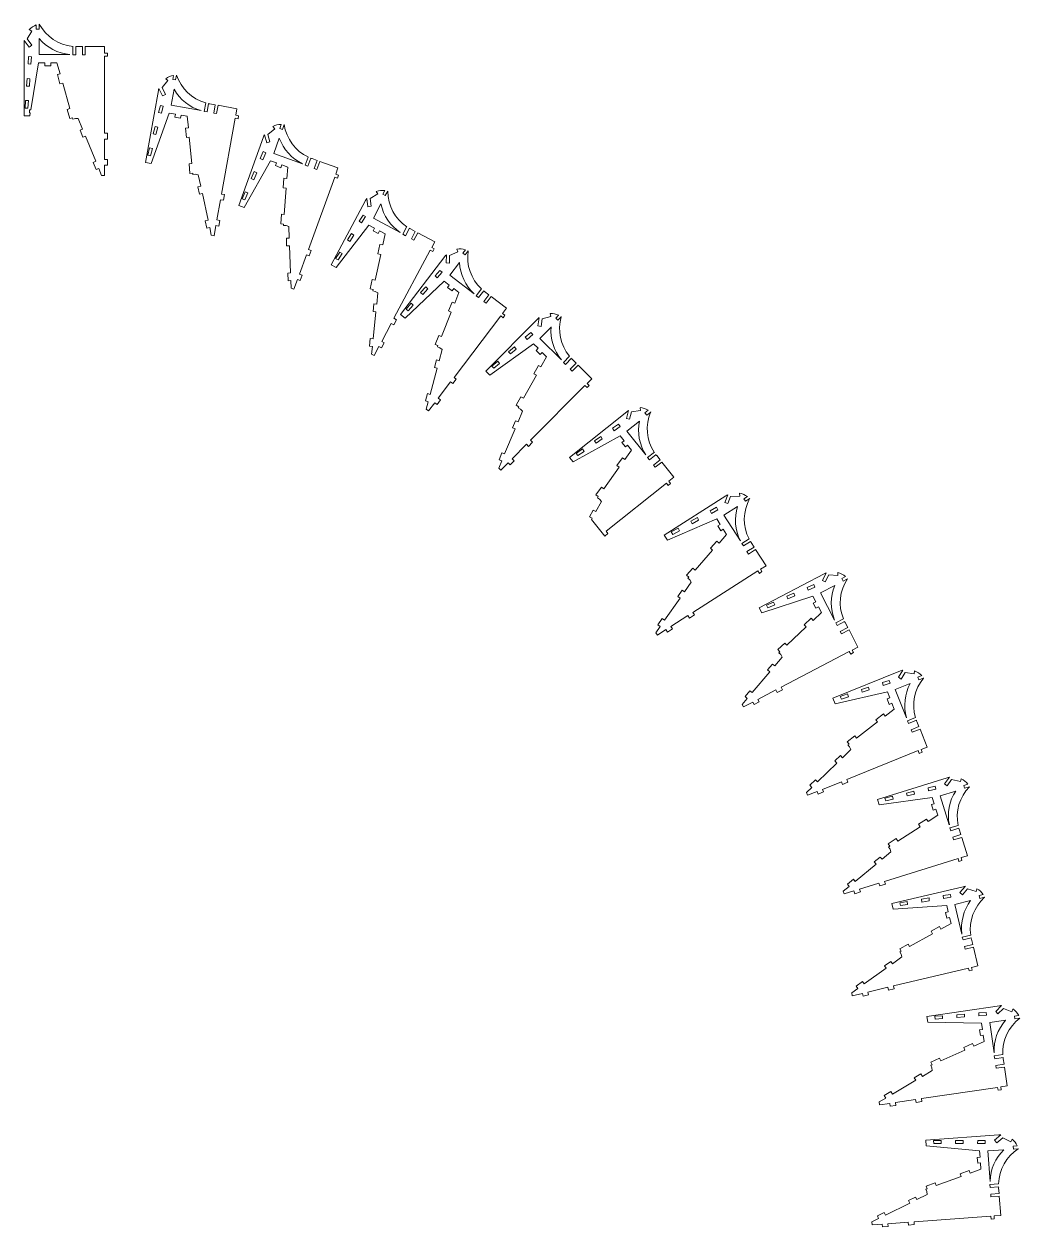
# Model space of a CAD drawing. Header units: millimetres. Extents: x -1109 to 903, y -367 to 2320.
# Drawn here: x -133 to 903, y 1067 to 2320 of the extents above; entities that cross this region are included whole.
import ezdxf

# ---------------------------------------------------------------- set-up
doc = ezdxf.new("R2010")
doc.units = ezdxf.units.MM

msp = doc.modelspace()

# ---------------------------------------------------------------- linework, layer by layer
at = {"color": 7, "linetype": 'Continuous', "lineweight": 15}
for p, q in [((-120.2, 2314.4), (-120.2, 2318.8)), ((-117.2, 2319.6), (-117.2, 2314.4)), ((-125, 2312.3), (-129.7, 2304.2)), ((-127.6, 2313.8), (-125, 2312.3)), ((-117.2, 2314.4), (-120.2, 2314.4)), ((-117.1, 2287.8), (-117.1, 2304.6)), ((-133, 2224.2), (-133, 2300.3)), ((-127.7, 2295.7), (-132.8, 2302.6)), ((-129.7, 2304.2), (-125, 2297.7)), ((-125, 2297.7), (-127.7, 2295.7)), ((-82.2, 2296.5), (-82.2, 2287.5)), ((-79.2, 2287.5), (-79.2, 2296.3)), ((-77.9, 2296.3), (-72.2, 2296.3)), ((-72.2, 2296.3), (-72.2, 2287.5)), ((-69.2, 2296.3), (-49.2, 2296.3)), ((-69.2, 2287.5), (-69.2, 2296.3)), ((-49.2, 2296.3), (-49.2, 2289.4)), ((-128.7, 2278.1), (-128.2, 2285.7)), ((-128.2, 2285.7), (-125.2, 2285.5)), ((-125.2, 2285.5), (-125.8, 2277.7)), ((-85.4, 2287.8), (-117.1, 2287.8)), ((-82.2, 2287.5), (-79.2, 2287.5)), ((-72.2, 2287.5), (-69.2, 2287.5)), ((-46.2, 2289.4), (-49.2, 2289.4)), ((-46.2, 2286.2), (-49.2, 2286.2)), ((-49.2, 2286.2), (-49.2, 2205.9)), ((-46.2, 2289.4), (-46.2, 2286.2)), ((-125.8, 2277.7), (-128.7, 2278.1)), ((-117.8, 2279.3), (-126, 2230.2)), ((-111.2, 2279.3), (-117.8, 2279.3)), ((-111.2, 2276.3), (-111.2, 2279.3)), ((-105.2, 2276.3), (-111.2, 2276.3)), ((-105.2, 2279.3), (-105.2, 2276.3)), ((-98.7, 2279.3), (-105.2, 2279.3)), ((-95.4, 2267.8), (-98.7, 2279.3)), ((-98.3, 2267), (-95.4, 2267.8)), ((-98.3, 2267), (-95.6, 2257.3)), ((-130.3, 2255.1), (-129.8, 2263.1)), ((-127.4, 2254.9), (-130.3, 2255.1)), ((-129.8, 2263.1), (-126.8, 2262.7)), ((-126.8, 2262.7), (-127.4, 2254.9)), ((-95.6, 2257.3), (-92.7, 2258.1)), ((-85.2, 2231.7), (-92.7, 2258.1)), ((16.7, 2260.7), (10.7, 2253.5)), ((14.5, 2262.6), (16.7, 2260.7)), ((21.9, 2261.9), (22.6, 2266.2)), ((24.8, 2261.4), (21.9, 2261.9)), ((25.7, 2266.5), (24.8, 2261.4)), ((-6.6, 2175.4), (6.8, 2250.3)), ((11.1, 2244.8), (7.3, 2252.5)), ((10.7, 2253.5), (14.2, 2246.3)), ((14.2, 2246.3), (11.1, 2244.8)), ((20.2, 2235.2), (23.2, 2251.7)), ((-131.9, 2232.2), (-131.4, 2240.2)), ((-128.9, 2232.2), (-131.9, 2232.2)), ((-131.4, 2240.2), (-128.4, 2240)), ((-128.4, 2240), (-128.9, 2232.2)), ((-126, 2230.2), (-127.3, 2230.2)), ((-127.3, 2230.2), (-127.3, 2227.2)), ((-88.1, 2230.8), (-85.2, 2231.7)), ((-88.1, 2230.8), (-85.4, 2221.2)), ((7, 2227.7), (8.9, 2235)), ((8.9, 2235), (11.8, 2234.3)), ((11.8, 2234.3), (9.9, 2226.8)), ((51.4, 2229.6), (20.2, 2235.2)), ((56.1, 2237.6), (54.5, 2228.7)), ((57.5, 2228.1), (59, 2236.8)), ((60.2, 2236.6), (65.9, 2235.6)), ((65.9, 2235.6), (64.4, 2226.9)), ((67.3, 2226.4), (68.9, 2235.1)), ((68.9, 2235.1), (88.5, 2231.5)), ((88.5, 2231.5), (87.3, 2224.7)), ((-127, 2224.2), (-133, 2224.2)), ((-127.3, 2227.2), (-126.5, 2227.2)), ((-126.5, 2227.2), (-127, 2224.2)), ((-85.4, 2221.2), (-82.5, 2222)), ((-82.1, 2220.6), (-82.5, 2222)), ((-79.5, 2221.4), (-82.1, 2220.6)), ((-76.5, 2221.4), (-79.5, 2221.4)), ((-72, 2210.3), (-76.5, 2221.4)), ((18, 2226.9), (-0.7, 2174.3)), ((9.9, 2226.8), (7, 2227.7)), ((24.6, 2225.8), (18, 2226.9)), ((24, 2222.8), (24.6, 2225.8)), ((29.9, 2221.8), (24, 2222.8)), ((30.5, 2224.7), (29.9, 2221.8)), ((36.9, 2223.6), (30.5, 2224.7)), ((38, 2211.6), (36.9, 2223.6)), ((54.5, 2228.7), (57.5, 2228.1)), ((64.4, 2226.9), (67.3, 2226.4)), ((86.8, 2221.6), (72.6, 2142.6)), ((89.7, 2221), (86.8, 2221.6)), ((90.3, 2224.2), (87.3, 2224.7)), ((90.3, 2224.2), (89.7, 2221)), ((-74.7, 2209.2), (-72, 2210.3)), ((-74.7, 2209.2), (-71.7, 2201.8)), ((-46.2, 2205.9), (-49.2, 2205.9)), ((-46.2, 2205.9), (-46.2, 2199.9)), ((1.4, 2205.4), (3.4, 2213.1)), ((4.3, 2204.6), (1.4, 2205.4)), ((3.4, 2213.1), (6.2, 2212.2)), ((6.2, 2212.2), (4.3, 2204.6)), ((35, 2211.3), (38, 2211.6)), ((35, 2211.3), (36, 2201.4)), ((119.7, 2196), (117.3, 2204.3)), ((127.9, 2210.7), (120.7, 2204.7)), ((120.7, 2204.7), (122.9, 2197)), ((126, 2213), (127.9, 2210.7)), ((133.1, 2211), (134.6, 2215.1)), ((136, 2210), (133.1, 2211)), ((137.7, 2214.9), (136, 2210)), ((-71.7, 2201.8), (-68.9, 2202.9)), ((-58.2, 2176.8), (-68.9, 2202.9)), ((-49.2, 2199.9), (-49.2, 2178.7)), ((-46.2, 2199.9), (-49.2, 2199.9)), ((36, 2201.4), (39, 2201.7)), ((41.7, 2174.3), (39, 2201.7)), ((90.4, 2130.6), (116.3, 2202.2)), ((122.9, 2197), (119.7, 2196)), ((127, 2185), (132.7, 2200.8)), ((-4.2, 2183.1), (-2.3, 2190.8)), ((-1.3, 2182.5), (-4.2, 2183.1)), ((-2.3, 2190.8), (0.6, 2190.1)), ((0.6, 2190.1), (-1.3, 2182.5)), ((112.7, 2179.8), (115.8, 2186.8)), ((115.4, 2178.4), (112.7, 2179.8)), ((118.5, 2185.6), (115.4, 2178.4)), ((115.8, 2186.8), (118.5, 2185.6)), ((156.8, 2174.2), (127, 2185)), ((162.8, 2181.2), (159.7, 2172.8)), ((162.5, 2171.7), (165.5, 2180)), ((166.7, 2179.6), (172.1, 2177.6)), ((-61, 2175.6), (-58.2, 2176.8)), ((-61, 2175.6), (-58, 2168.2)), ((-58, 2168.2), (-55.2, 2169.4)), ((-52.2, 2162), (-55.2, 2169.4)), ((-46.2, 2178.7), (-49.2, 2178.7)), ((-49.2, 2172.7), (-49.2, 2162)), ((-46.2, 2172.7), (-49.2, 2172.7)), ((-46.2, 2178.7), (-46.2, 2172.7)), ((-0.7, 2174.3), (-6.6, 2175.4)), ((38.7, 2174), (41.7, 2174.3)), ((38.7, 2174), (39.7, 2164)), ((123.4, 2177.3), (96, 2128.5)), ((129.7, 2175), (123.4, 2177.3)), ((128.6, 2172.2), (129.7, 2175)), ((134.3, 2170.1), (128.6, 2172.2)), ((135.3, 2172.9), (134.3, 2170.1)), ((141.4, 2170.7), (135.3, 2172.9)), ((140.5, 2158.7), (141.4, 2170.7)), ((159.7, 2172.8), (162.5, 2171.7)), ((172.1, 2177.6), (169.1, 2169.3)), ((169.1, 2169.3), (171.9, 2168.3)), ((171.9, 2168.3), (174.9, 2176.6)), ((174.9, 2176.6), (193.7, 2169.8)), ((193.7, 2169.8), (191.4, 2163.3)), ((-49.2, 2162), (-52.2, 2162)), ((39.7, 2164), (42.7, 2164.3)), ((42.8, 2162.9), (42.7, 2164.3)), ((45.5, 2163.2), (42.8, 2162.9)), ((48.4, 2162.7), (45.5, 2163.2)), ((51, 2150.9), (48.4, 2162.7)), ((103.4, 2158.8), (106.6, 2166.1)), ((106.1, 2157.6), (103.4, 2158.8)), ((109.3, 2164.7), (106.1, 2157.6)), ((106.6, 2166.1), (109.3, 2164.7)), ((137.5, 2159), (136.8, 2149)), ((137.5, 2159), (140.5, 2158.7)), ((190.3, 2160.3), (162.9, 2084.8)), ((193.1, 2159.3), (190.3, 2160.3)), ((194.2, 2162.3), (191.4, 2163.3)), ((194.2, 2162.3), (193.1, 2159.3)), ((48, 2150.3), (51, 2150.9)), ((48, 2150.3), (49.7, 2142.5)), ((49.7, 2142.5), (52.6, 2143.1)), ((58.5, 2115.5), (52.6, 2143.1)), ((75.6, 2142), (72.6, 2142.6)), ((75.6, 2142), (74.5, 2136.1)), ((94.1, 2137.8), (97.3, 2145.1)), ((100, 2143.9), (96.9, 2136.7)), ((97.3, 2145.1), (100, 2143.9)), ((136.8, 2149), (139.8, 2148.8)), ((137.8, 2121.3), (139.8, 2148.8)), ((235.2, 2142.8), (227.2, 2137.9)), ((233.6, 2145.4), (235.2, 2142.8)), ((240.4, 2142.4), (242.4, 2146.2)), ((243, 2141), (240.4, 2142.4)), ((245.5, 2145.6), (243, 2141)), ((71.5, 2136.7), (67.8, 2115.8)), ((74.5, 2136.1), (71.5, 2136.7)), ((96, 2128.5), (90.4, 2130.6)), ((96.9, 2136.7), (94.1, 2137.8)), ((186.7, 2068.8), (222.5, 2136)), ((224.9, 2129.4), (223.7, 2138)), ((228.3, 2129.9), (224.9, 2129.4)), ((227.2, 2137.9), (228.3, 2129.9)), ((230.6, 2117.5), (238.5, 2132.3)), ((134.8, 2121.6), (134.1, 2111.6)), ((134.8, 2121.6), (137.8, 2121.3)), ((215.8, 2114.4), (219.8, 2120.8)), ((222.3, 2119.2), (218.2, 2112.6)), ((219.8, 2120.8), (222.3, 2119.2)), ((258.6, 2102.5), (230.6, 2117.5)), ((55.6, 2114.9), (58.5, 2115.5)), ((55.6, 2114.9), (57.3, 2107)), ((57.3, 2107), (60.2, 2107.7)), ((61.9, 2099.9), (60.2, 2107.7)), ((66.7, 2109.9), (64.8, 2099.3)), ((69.7, 2109.3), (66.7, 2109.9)), ((70.7, 2115.2), (67.8, 2115.8)), ((70.7, 2115.2), (69.7, 2109.3)), ((134.1, 2111.6), (137.1, 2111.4)), ((137, 2109.9), (137.1, 2111.4)), ((139.7, 2109.8), (137, 2109.9)), ((142.5, 2108.7), (139.7, 2109.8)), ((143, 2096.7), (142.5, 2108.7)), ((226, 2110.3), (192, 2066)), ((218.2, 2112.6), (215.8, 2114.4)), ((231.9, 2107.2), (226, 2110.3)), ((230.4, 2104.5), (231.9, 2107.2)), ((235.7, 2101.7), (230.4, 2104.5)), ((237.1, 2104.4), (235.7, 2101.7)), ((242.9, 2101.3), (237.1, 2104.4)), ((265.5, 2108.7), (261.3, 2100.7)), ((263.9, 2099.3), (268.1, 2107.1)), ((269.1, 2106.5), (274.2, 2103.8)), ((64.8, 2099.3), (61.9, 2099.9)), ((140, 2096.6), (143, 2096.7)), ((140, 2096.6), (140.3, 2088.6)), ((203.5, 2094.9), (207.8, 2101.7)), ((206.1, 2093.3), (203.5, 2094.9)), ((210.2, 2099.9), (206.1, 2093.3)), ((207.8, 2101.7), (210.2, 2099.9)), ((240.3, 2089.6), (242.9, 2101.3)), ((261.3, 2100.7), (263.9, 2099.3)), ((274.2, 2103.8), (270.1, 2096)), ((270.1, 2096), (272.7, 2094.6)), ((272.7, 2094.6), (276.9, 2102.4)), ((276.9, 2102.4), (294.5, 2093)), ((294.5, 2093), (291.3, 2086.9)), ((140.3, 2088.6), (143.3, 2088.8)), ((144.4, 2060.5), (143.3, 2088.8)), ((160.9, 2079.2), (153.6, 2059.2)), ((163.7, 2078.2), (160.9, 2079.2)), ((165.7, 2083.8), (162.9, 2084.8)), ((165.7, 2083.8), (163.7, 2078.2)), ((191.3, 2075.4), (195.6, 2082.2)), ((198.1, 2080.6), (194, 2074)), ((195.6, 2082.2), (198.1, 2080.6)), ((232.3, 2052.9), (238.2, 2079.8)), ((237.4, 2090.2), (235.3, 2080.5)), ((235.3, 2080.5), (238.2, 2079.8)), ((237.4, 2090.2), (240.3, 2089.6)), ((289.8, 2084.1), (252, 2013.3)), ((292.4, 2082.7), (289.8, 2084.1)), ((293.9, 2085.5), (291.3, 2086.9)), ((293.9, 2085.5), (292.4, 2082.7)), ((306.3, 2070.9), (306.5, 2079.5)), ((318.6, 2082.4), (309.9, 2078.8)), ((317.4, 2085.2), (318.6, 2082.4)), ((323.7, 2081.2), (326.3, 2084.6)), ((326.1, 2079.4), (323.7, 2081.2)), ((329.2, 2083.5), (326.1, 2079.4)), ((192, 2066), (186.7, 2068.8)), ((194, 2074), (191.3, 2075.4)), ((258.9, 2017.1), (305, 2077.7)), ((309.7, 2070.8), (306.3, 2070.9)), ((309.9, 2078.8), (309.7, 2070.8)), ((310, 2058.2), (320.2, 2071.5)), ((141.4, 2060.4), (144.4, 2060.5)), ((141.4, 2060.4), (141.8, 2052.4)), ((156.4, 2058.2), (153.6, 2059.2)), ((156.4, 2058.2), (154.4, 2052.6)), ((294.9, 2057.5), (299.9, 2063.2)), ((297, 2055.3), (294.9, 2057.5)), ((302.2, 2061.2), (297, 2055.3)), ((299.9, 2063.2), (302.2, 2061.2)), ((335.3, 2038.9), (310, 2058.2)), ((141.8, 2052.4), (144.8, 2052.5)), ((145.1, 2044.6), (144.8, 2052.5)), ((147.9, 2043.5), (145.1, 2044.6)), ((151.6, 2053.6), (147.9, 2043.5)), ((154.4, 2052.6), (151.6, 2053.6)), ((229.4, 2053.6), (227.3, 2043.8)), ((227.3, 2043.8), (230.2, 2043.2)), ((229.4, 2053.6), (232.3, 2052.9)), ((229.9, 2041.7), (230.2, 2043.2)), ((232.5, 2041.2), (229.9, 2041.7)), ((304.3, 2051.8), (263.7, 2013.5)), ((279.7, 2040.2), (285, 2046.2)), ((287.1, 2044), (282, 2038.2)), ((285, 2046.2), (287.1, 2044)), ((309.6, 2047.8), (304.3, 2051.8)), ((307.8, 2045.4), (309.6, 2047.8)), ((312.6, 2041.8), (307.8, 2045.4)), ((314.4, 2044.2), (312.6, 2041.8)), ((319.6, 2040.2), (314.4, 2044.2)), ((343.1, 2043.9), (337.6, 2036.7)), ((340, 2034.9), (345.4, 2042)), ((235.2, 2039.8), (232.5, 2041.2)), ((234, 2027.9), (235.2, 2039.8)), ((282, 2038.2), (279.7, 2040.2)), ((312.4, 2030.2), (308.7, 2020.9)), ((312.4, 2030.2), (315.2, 2029.1)), ((315.2, 2029.1), (319.6, 2040.2)), ((337.6, 2036.7), (340, 2034.9)), ((350.9, 2037.7), (345.6, 2030.7)), ((345.6, 2030.7), (348, 2028.9)), ((346.3, 2041.2), (350.9, 2037.7)), ((348, 2028.9), (353.3, 2035.9)), ((353.3, 2035.9), (369.2, 2023.8)), ((231, 2028.2), (230.2, 2020.2)), ((230.2, 2020.2), (233.2, 2019.9)), ((230.3, 1991.8), (233.2, 2019.9)), ((231, 2028.2), (234, 2027.9)), ((263.7, 2013.5), (258.9, 2017.1)), ((264.6, 2022.9), (269.8, 2028.9)), ((266.9, 2021), (264.6, 2022.9)), ((272.1, 2026.9), (266.9, 2021)), ((269.8, 2028.9), (272.1, 2026.9)), ((301.4, 1994.2), (311.5, 2019.8)), ((308.7, 2020.9), (311.5, 2019.8)), ((369.2, 2023.8), (365.1, 2018.3)), ((367.4, 2016.5), (365.1, 2018.3)), ((367.4, 2016.5), (365.5, 2013.9)), ((414.7, 2018.1), (415.4, 2015.2)), ((420.3, 2013.3), (423.4, 2016.4)), ((249.2, 2008), (239.2, 1989.2)), ((251.8, 2006.6), (249.2, 2008)), ((254.6, 2011.8), (251.8, 2006.6)), ((254.6, 2011.8), (252, 2013.3)), ((363.1, 2015.7), (314.5, 1951.8)), ((347.7, 1958.3), (401.3, 2012.3)), ((365.5, 2013.9), (363.1, 2015.7)), ((401.8, 2005.4), (403.1, 2013.9)), ((405.1, 2004.8), (401.8, 2005.4)), ((403.7, 1992.3), (415.6, 2004.2)), ((406.3, 2012.8), (405.1, 2004.8)), ((415.4, 2015.2), (406.3, 2012.8)), ((422.4, 2011.2), (420.3, 2013.3)), ((426.1, 2014.9), (422.4, 2011.2)), ((227.3, 1992.1), (226.5, 1984.2)), ((227.3, 1992.1), (230.3, 1991.8)), ((298.6, 1995.2), (295, 1985.9)), ((298.6, 1995.2), (301.4, 1994.2)), ((388.7, 1993.6), (394.4, 1998.6)), ((390.5, 1991.2), (388.7, 1993.6)), ((396.4, 1996.3), (390.5, 1991.2)), ((394.4, 1998.6), (396.4, 1996.3)), ((426.3, 1969.9), (403.7, 1992.3)), ((226.5, 1984.2), (229.5, 1983.9)), ((228.7, 1975.9), (229.5, 1983.9)), ((236.4, 1983.9), (231.3, 1974.5)), ((239, 1982.5), (236.4, 1983.9)), ((241.8, 1987.8), (239, 1982.5)), ((241.8, 1987.8), (239.2, 1989.2)), ((295, 1985.9), (297.8, 1984.8)), ((297.2, 1983.5), (297.8, 1984.8)), ((299.8, 1982.5), (297.2, 1983.5)), ((299.1, 1969.1), (302.2, 1980.7)), ((302.2, 1980.7), (299.8, 1982.5)), ((397.3, 1986.8), (351.9, 1954.1)), ((371.3, 1978.4), (377.4, 1983.7)), ((379.2, 1981.3), (373.3, 1976.2)), ((377.4, 1983.7), (379.2, 1981.3)), ((402, 1982.1), (397.3, 1986.8)), ((399.9, 1979.9), (402, 1982.1)), ((404.1, 1975.7), (399.9, 1979.9)), ((231.3, 1974.5), (228.7, 1975.9)), ((296.2, 1969.9), (294.1, 1962.2)), ((296.2, 1969.9), (299.1, 1969.1)), ((354, 1963.3), (360, 1968.6)), ((362, 1966.3), (356.1, 1961.2)), ((360, 1968.6), (362, 1966.3)), ((373.3, 1976.2), (371.3, 1978.4)), ((406.2, 1977.8), (404.1, 1975.7)), ((405, 1962.8), (410.8, 1973.3)), ((410.8, 1973.3), (406.2, 1977.8)), ((434.6, 1973.8), (428.3, 1967.4)), ((428.3, 1967.4), (430.4, 1965.3)), ((430.4, 1965.3), (436.6, 1971.6)), ((441.6, 1966.6), (435.4, 1960.4)), ((437.5, 1970.7), (441.6, 1966.6)), ((289.7, 1934.1), (297, 1961.4)), ((294.1, 1962.2), (297, 1961.4)), ((351.9, 1954.1), (347.7, 1958.3)), ((356.1, 1961.2), (354, 1963.3)), ((386.8, 1930), (400.2, 1954)), ((402.4, 1964.2), (397.5, 1955.5)), ((397.5, 1955.5), (400.2, 1954)), ((402.4, 1964.2), (405, 1962.8)), ((435.4, 1960.4), (437.5, 1958.2)), ((437.5, 1958.2), (443.7, 1964.5)), ((443.7, 1964.5), (457.9, 1950.4)), ((310.9, 1947.1), (298, 1930.2)), ((313.3, 1945.3), (310.9, 1947.1)), ((316.9, 1950), (313.3, 1945.3)), ((316.9, 1950), (314.5, 1951.8)), ((450.8, 1943.2), (394.2, 1886.3)), ((452.9, 1941.1), (450.8, 1943.2)), ((455.2, 1943.4), (452.9, 1941.1)), ((457.9, 1950.4), (453, 1945.5)), ((455.2, 1943.4), (453, 1945.5)), ((286.8, 1934.9), (284.7, 1927.2)), ((286.8, 1934.9), (289.7, 1934.1)), ((300.4, 1928.3), (298, 1930.2)), ((384.2, 1931.4), (379.3, 1922.7)), ((384.2, 1931.4), (386.8, 1930)), ((284.7, 1927.2), (287.6, 1926.4)), ((285.5, 1918.7), (287.6, 1926.4)), ((287.9, 1916.9), (285.5, 1918.7)), ((294.4, 1925.4), (287.9, 1916.9)), ((296.8, 1923.6), (294.4, 1925.4)), ((300.4, 1928.3), (296.8, 1923.6)), ((379.3, 1922.7), (381.9, 1921.2)), ((381.1, 1905.5), (385.7, 1916.6)), ((381.2, 1920), (381.9, 1921.2)), ((383.6, 1918.7), (381.2, 1920)), ((385.7, 1916.6), (383.6, 1918.7)), ((493.9, 1909), (496.1, 1917.3)), ((508.6, 1917.2), (499.3, 1915.8)), ((508.1, 1920.2), (508.6, 1917.2)), ((513.2, 1914.8), (516.6, 1917.5)), ((378.4, 1906.6), (375.3, 1899.3)), ((378.4, 1906.6), (381.1, 1905.5)), ((434.8, 1868.4), (494.3, 1916)), ((497.2, 1908.1), (493.9, 1909)), ((494.4, 1895.8), (507.5, 1906.3)), ((499.3, 1915.8), (497.2, 1908.1)), ((515.1, 1912.4), (513.2, 1914.8)), ((519.2, 1915.7), (515.1, 1912.4)), ((367.2, 1872), (378.1, 1898.1)), ((375.3, 1899.3), (378.1, 1898.1)), ((479.5, 1898.8), (485.8, 1903.1)), ((481.1, 1896.2), (479.5, 1898.8)), ((487.5, 1900.6), (481.1, 1896.2)), ((485.8, 1903.1), (487.5, 1900.6)), ((514.2, 1871), (494.4, 1895.8)), ((390, 1882.1), (375, 1867)), ((392.1, 1879.9), (390, 1882.1)), ((396.3, 1884.2), (392.1, 1879.9)), ((396.3, 1884.2), (394.2, 1886.3)), ((487.3, 1891), (438.5, 1863.7)), ((460.6, 1885.7), (467.2, 1890.2)), ((462.3, 1883.2), (460.6, 1885.7)), ((468.7, 1887.7), (462.3, 1883.2)), ((467.2, 1890.2), (468.7, 1887.7)), ((491.5, 1885.8), (487.3, 1891)), ((489.1, 1883.9), (491.5, 1885.8)), ((492.9, 1879.3), (489.1, 1883.9)), ((495.2, 1881.1), (492.9, 1879.3)), ((499.3, 1876), (495.2, 1881.1)), ((364.4, 1873.2), (361.4, 1865.8)), ((364.4, 1873.2), (367.2, 1872)), ((377.1, 1864.9), (375, 1867)), ((438.5, 1863.7), (434.8, 1868.4)), ((441.7, 1872.6), (448.3, 1877.2)), ((443.5, 1870.3), (441.7, 1872.6)), ((450, 1874.7), (443.5, 1870.3)), ((448.3, 1877.2), (450, 1874.7)), ((489.8, 1868), (484, 1859.9)), ((489.8, 1868), (492.3, 1866.3)), ((492.3, 1866.3), (499.3, 1876)), ((523, 1873.9), (515.9, 1868.3)), ((515.9, 1868.3), (517.8, 1865.9)), ((517.8, 1865.9), (524.7, 1871.5)), ((525.5, 1870.5), (529.1, 1866)), ((361.1, 1857.3), (364.1, 1864.7)), ((363.2, 1855.1), (361.1, 1857.3)), ((361.4, 1865.8), (364.1, 1864.7)), ((370.8, 1862.7), (363.2, 1855.1)), ((372.9, 1860.6), (370.8, 1862.7)), ((377.1, 1864.9), (372.9, 1860.6)), ((470.4, 1835.8), (486.5, 1858.2)), ((484, 1859.9), (486.5, 1858.2)), ((529.1, 1866), (522.2, 1860.5)), ((522.2, 1860.5), (524, 1858.1)), ((524, 1858.1), (530.9, 1863.6)), ((530.9, 1863.6), (543.4, 1848)), ((535.5, 1841.7), (472.8, 1791.6)), ((537.4, 1839.3), (535.5, 1841.7)), ((539.9, 1841.4), (537.4, 1839.3)), ((543.4, 1848), (538, 1843.7)), ((539.9, 1841.4), (538, 1843.7)), ((468, 1837.5), (462.2, 1829.4)), ((462.2, 1829.4), (464.6, 1827.6)), ((468, 1837.5), (470.4, 1835.8)), ((596.3, 1821.5), (599.5, 1829.6)), ((611.7, 1831.2), (611.8, 1828.2)), ((462.1, 1812.1), (467.9, 1822.6)), ((463.8, 1826.5), (464.6, 1827.6)), ((466, 1824.9), (463.8, 1826.5)), ((467.9, 1822.6), (466, 1824.9)), ((533.3, 1787.4), (597.4, 1828.4)), ((581, 1812.9), (587.7, 1816.5)), ((587.7, 1816.5), (589.1, 1813.9)), ((595.4, 1808.3), (609.6, 1817.4)), ((599.5, 1820.3), (596.3, 1821.5)), ((602.4, 1827.8), (599.5, 1820.3)), ((611.8, 1828.2), (602.4, 1827.8)), ((616.2, 1825.3), (619.8, 1827.6)), ((617.8, 1822.7), (616.2, 1825.3)), ((622.2, 1825.5), (617.8, 1822.7)), ((459.4, 1813.6), (455.5, 1806.6)), ((455.5, 1806.6), (458.2, 1805.1)), ((457.5, 1803.9), (458.2, 1805.1)), ((471.4, 1786.5), (457.5, 1803.9)), ((459.4, 1813.6), (462.1, 1812.1)), ((587.9, 1804.4), (536.5, 1782.3)), ((560.8, 1801.9), (567.8, 1805.7)), ((567.8, 1805.7), (569.1, 1803)), ((582.3, 1810.2), (581, 1812.9)), ((589.1, 1813.9), (582.3, 1810.2)), ((591.5, 1798.7), (587.9, 1804.4)), ((612.5, 1781.6), (595.4, 1808.3)), ((474.7, 1789.2), (472.8, 1791.6)), ((540.6, 1790.9), (547.6, 1794.7)), ((549, 1792.1), (542.2, 1788.3)), ((547.6, 1794.7), (549, 1792.1)), ((562.2, 1799.2), (560.8, 1801.9)), ((569.1, 1803), (562.2, 1799.2)), ((589, 1797.1), (591.5, 1798.7)), ((592.2, 1792.1), (589, 1797.1)), ((594.7, 1793.7), (592.2, 1792.1)), ((598.2, 1788.2), (594.7, 1793.7)), ((474.7, 1789.2), (471.4, 1786.5)), ((536.5, 1782.3), (533.3, 1787.4)), ((542.2, 1788.3), (540.6, 1790.9)), ((588, 1781.2), (581.4, 1773.8)), ((588, 1781.2), (590.3, 1779.3)), ((590.3, 1779.3), (598.2, 1788.2)), ((621.6, 1783.6), (614, 1778.7)), ((614, 1778.7), (615.6, 1776.2)), ((615.6, 1776.2), (623, 1781)), ((623.7, 1779.9), (626.8, 1775.1)), ((565.3, 1751.2), (583.6, 1771.8)), ((581.4, 1773.8), (583.6, 1771.8)), ((626.8, 1775.1), (619.4, 1770.3)), ((619.4, 1770.3), (621, 1767.8)), ((621, 1767.8), (628.4, 1772.5)), ((628.4, 1772.5), (639.2, 1755.7)), ((639.2, 1755.7), (633.4, 1752)), ((563.1, 1753.2), (556.5, 1745.7)), ((556.5, 1745.7), (558.7, 1743.7)), ((557.7, 1742.6), (558.7, 1743.7)), ((559.8, 1740.9), (557.7, 1742.6)), ((561.4, 1738.4), (559.8, 1740.9)), ((563.1, 1753.2), (565.3, 1751.2)), ((630.7, 1750.2), (563.1, 1707)), ((632.3, 1747.7), (630.7, 1750.2)), ((632.2, 1711.8), (699.6, 1747.1)), ((635, 1749.5), (632.3, 1747.7)), ((635, 1749.5), (633.4, 1752)), ((697.9, 1740.3), (701.7, 1748.1)), ((704.5, 1746), (700.9, 1738.8)), ((713.9, 1745.6), (704.5, 1746)), ((714, 1748.6), (713.9, 1745.6)), ((718, 1742.3), (721.8, 1744.3)), ((719.4, 1739.7), (718, 1742.3)), ((724, 1742.1), (719.4, 1739.7)), ((552, 1730.3), (547.4, 1723.7)), ((552, 1730.3), (554.5, 1728.5)), ((554.5, 1728.5), (561.4, 1738.4)), ((681.9, 1733.1), (688.8, 1736.1)), ((682.9, 1730.2), (681.9, 1733.1)), ((690, 1733.4), (682.9, 1730.2)), ((688.8, 1736.1), (690, 1733.4)), ((695.8, 1727.3), (710.7, 1735.1)), ((700.9, 1738.8), (697.9, 1740.3)), ((533.6, 1698.9), (549.9, 1722)), ((547.4, 1723.7), (549.9, 1722)), ((688, 1724), (634.9, 1706.5)), ((639.7, 1714.6), (647, 1717.8)), ((647, 1717.8), (648.2, 1715.1)), ((660.8, 1723.8), (668.1, 1727)), ((662, 1721.1), (660.8, 1723.8)), ((669.1, 1724.2), (662, 1721.1)), ((668.1, 1727), (669.1, 1724.2)), ((691.1, 1718.1), (688, 1724)), ((688.4, 1716.7), (691.1, 1718.1)), ((691.2, 1711.3), (688.4, 1716.7)), ((710.6, 1699.1), (695.8, 1727.3)), ((558, 1703.7), (540.1, 1692.3)), ((559.6, 1701.2), (558, 1703.7)), ((564.7, 1704.5), (559.6, 1701.2)), ((564.7, 1704.5), (563.1, 1707)), ((634.9, 1706.5), (632.2, 1711.8)), ((641.1, 1711.9), (639.7, 1714.6)), ((648.2, 1715.1), (641.1, 1711.9)), ((688.2, 1698.7), (696.9, 1707)), ((693.9, 1712.7), (691.2, 1711.3)), ((696.9, 1707), (693.9, 1712.7)), ((524.4, 1685.8), (529, 1692.4)), ((531.2, 1700.6), (526.6, 1694.1)), ((526.6, 1694.1), (529, 1692.4)), ((531.2, 1700.6), (533.6, 1698.9)), ((541.7, 1689.8), (540.1, 1692.3)), ((660.9, 1672.9), (680.9, 1691.9)), ((686.1, 1700.9), (678.9, 1694)), ((678.9, 1694), (680.9, 1691.9)), ((686.1, 1700.9), (688.2, 1698.7)), ((719.8, 1700.4), (711.8, 1696.2)), ((711.8, 1696.2), (713.1, 1693.5)), ((713.1, 1693.5), (721, 1697.6)), ((724.2, 1691.4), (716.4, 1687.3)), ((721.5, 1696.5), (724.2, 1691.4)), ((526.1, 1683.3), (524.4, 1685.8)), ((535.1, 1689.1), (526.1, 1683.3)), ((536.7, 1686.5), (535.1, 1689.1)), ((541.7, 1689.8), (536.7, 1686.5)), ((716.4, 1687.3), (717.8, 1684.7)), ((717.8, 1684.7), (725.6, 1688.8)), ((725.6, 1688.8), (734.9, 1671)), ((658.9, 1675.1), (651.6, 1668.3)), ((651.6, 1668.3), (653.7, 1666.1)), ((652.6, 1665.1), (653.7, 1666.1)), ((725.9, 1666.3), (654.8, 1629.1)), ((658.9, 1675.1), (660.9, 1672.9)), ((727.3, 1663.7), (725.9, 1666.3)), ((734.9, 1671), (728.8, 1667.8)), ((730.2, 1665.2), (728.8, 1667.8)), ((645.9, 1653.2), (640.7, 1647.1)), ((645.9, 1653.2), (648.2, 1651.3)), ((648.2, 1651.3), (655.9, 1660.5)), ((654.5, 1663.1), (652.6, 1665.1)), ((655.9, 1660.5), (654.5, 1663.1)), ((730.2, 1665.2), (727.3, 1663.7)), ((624.8, 1623.6), (643, 1645.2)), ((640.7, 1647.1), (643, 1645.2)), ((708.7, 1617.6), (779.3, 1646.1)), ((777, 1639.5), (781.5, 1646.8)), ((784.1, 1644.6), (779.8, 1637.7)), ((793.4, 1643.2), (784.1, 1644.6)), ((793.8, 1646.2), (793.4, 1643.2)), ((797.1, 1639.5), (801.2, 1641.2)), ((656.2, 1626.4), (654.8, 1629.1)), ((738.4, 1626.7), (746, 1629.2)), ((746, 1629.2), (746.7, 1626.3)), ((760.3, 1633.9), (767.5, 1636.2)), ((761, 1630.9), (760.3, 1633.9)), ((768.4, 1633.4), (761, 1630.9)), ((767.5, 1636.2), (768.4, 1633.4)), ((773.6, 1626.7), (789.2, 1633)), ((779.8, 1637.7), (777, 1639.5)), ((798.3, 1636.7), (797.1, 1639.5)), ((803.1, 1638.7), (798.3, 1636.7)), ((614.5, 1611.3), (619.7, 1617.5)), ((622.5, 1625.5), (617.4, 1619.4)), ((617.4, 1619.4), (619.7, 1617.5)), ((622.5, 1625.5), (624.8, 1623.6)), ((649.5, 1626.3), (630.7, 1616.4)), ((632.1, 1613.8), (630.7, 1616.4)), ((650.9, 1623.6), (649.5, 1626.3)), ((656.2, 1626.4), (650.9, 1623.6)), ((711, 1612), (708.7, 1617.6)), ((765.5, 1624.2), (711, 1612)), ((716.5, 1619.6), (724.1, 1622.1)), ((717.6, 1616.8), (716.5, 1619.6)), ((725.1, 1619.2), (717.6, 1616.8)), ((724.1, 1622.1), (725.1, 1619.2)), ((739.3, 1623.9), (738.4, 1626.7)), ((746.7, 1626.3), (739.3, 1623.9)), ((765.2, 1616.9), (768, 1618)), ((767.5, 1611.3), (765.2, 1616.9)), ((768, 1618), (765.5, 1624.2)), ((785.5, 1597.3), (773.6, 1626.7)), ((615.9, 1608.7), (614.5, 1611.3)), ((625.4, 1613.7), (615.9, 1608.7)), ((626.8, 1611), (625.4, 1613.7)), ((632.1, 1613.8), (626.8, 1611)), ((763.2, 1599.1), (772.7, 1606.4)), ((770.2, 1612.5), (767.5, 1611.3)), ((772.7, 1606.4), (770.2, 1612.5)), ((733.5, 1576.1), (755.3, 1593)), ((761.4, 1601.4), (753.5, 1595.3)), ((753.5, 1595.3), (755.3, 1593)), ((761.4, 1601.4), (763.2, 1599.1)), ((794.8, 1597.6), (786.4, 1594.2)), ((786.4, 1594.2), (787.5, 1591.4)), ((787.5, 1591.4), (795.7, 1594.7)), ((796.2, 1593.6), (798.3, 1588.2)), ((731.7, 1578.5), (723.8, 1572.3)), ((731.7, 1578.5), (733.5, 1576.1)), ((798.3, 1588.2), (790.2, 1584.9)), ((790.2, 1584.9), (791.3, 1582.2)), ((791.3, 1582.2), (799.5, 1585.5)), ((799.5, 1585.5), (807, 1566.9)), ((723.8, 1572.3), (725.6, 1570)), ((724.5, 1569.1), (725.6, 1570)), ((726.2, 1567), (724.5, 1569.1)), ((727.3, 1564.2), (726.2, 1567)), ((807, 1566.9), (800.6, 1564.3)), ((716.6, 1558), (710.9, 1552.4)), ((716.6, 1558), (718.7, 1555.8)), ((718.7, 1555.8), (727.3, 1564.2)), ((797.6, 1563.1), (723.2, 1533)), ((798.7, 1560.3), (797.6, 1563.1)), ((801.7, 1561.6), (798.7, 1560.3)), ((801.7, 1561.6), (800.6, 1564.3)), ((692.8, 1530.5), (713, 1550.2)), ((710.9, 1552.4), (713, 1550.2)), ((690.7, 1532.7), (684.9, 1527.1)), ((690.7, 1532.7), (692.8, 1530.5)), ((717.6, 1530.8), (697.9, 1522.8)), ((718.7, 1528), (717.6, 1530.8)), ((724.3, 1530.3), (718.7, 1528)), ((724.3, 1530.3), (723.2, 1533)), ((755.1, 1512.3), (827.8, 1534.9)), ((824.9, 1528.6), (830.1, 1535.5)), ((827.6, 1526.5), (824.9, 1528.6)), ((832.4, 1533), (827.6, 1526.5)), ((841.6, 1530.9), (832.4, 1533)), ((842.3, 1533.8), (841.6, 1530.9)), ((845, 1526.9), (849.2, 1528.2)), ((681.3, 1519.4), (687, 1524.9)), ((682.4, 1516.6), (681.3, 1519.4)), ((692.4, 1520.6), (682.4, 1516.6)), ((684.9, 1527.1), (687, 1524.9)), ((693.5, 1517.8), (692.4, 1520.6)), ((699, 1520.1), (693.5, 1517.8)), ((699, 1520.1), (697.9, 1522.8)), ((763, 1513.7), (770.8, 1515.6)), ((770.8, 1515.6), (771.5, 1512.7)), ((785.4, 1519), (793.2, 1520.9)), ((786.1, 1516.1), (785.4, 1519)), ((793.7, 1517.9), (786.1, 1516.1)), ((793.2, 1520.9), (793.7, 1517.9)), ((807.8, 1524.3), (815.2, 1526)), ((808.3, 1521.3), (807.8, 1524.3)), ((815.9, 1523.1), (808.3, 1521.3)), ((815.2, 1526), (815.9, 1523.1)), ((820.5, 1516.1), (836.6, 1521.1)), ((829.9, 1485.8), (820.5, 1516.1)), ((845.9, 1524), (845, 1526.9)), ((850.9, 1525.6), (845.9, 1524)), ((756.9, 1506.6), (755.1, 1512.3)), ((812.2, 1514.2), (756.9, 1506.6)), ((763.9, 1510.9), (763, 1513.7)), ((771.5, 1512.7), (763.9, 1510.9)), ((811.3, 1507), (814.2, 1507.9)), ((813.1, 1501.3), (811.3, 1507)), ((814.2, 1507.9), (812.2, 1514.2)), ((806.2, 1491.9), (797.8, 1486.5)), ((806.2, 1491.9), (807.8, 1489.4)), ((807.8, 1489.4), (817.9, 1495.9)), ((816, 1502.1), (813.1, 1501.3)), ((817.9, 1495.9), (816, 1502.1)), ((776.4, 1469), (799.5, 1483.9)), ((797.8, 1486.5), (799.5, 1483.9)), ((839.2, 1485.3), (830.6, 1482.6)), ((830.6, 1482.6), (831.5, 1479.7)), ((831.5, 1479.7), (839.9, 1482.4)), ((840.3, 1481.2), (842, 1475.7)), ((774.7, 1471.5), (766.4, 1466)), ((766.4, 1466), (768, 1463.5)), ((774.7, 1471.5), (776.4, 1469)), ((842, 1475.7), (833.5, 1473.1)), ((833.5, 1473.1), (834.4, 1470.2)), ((834.4, 1470.2), (842.9, 1472.8)), ((842.9, 1472.8), (848.8, 1453.7)), ((759.9, 1450), (769.2, 1457.6)), ((766.8, 1462.7), (768, 1463.5)), ((768.3, 1460.5), (766.8, 1462.7)), ((769.2, 1457.6), (768.3, 1460.5)), ((848.8, 1453.7), (842.2, 1451.7)), ((732, 1426.9), (753.7, 1444.9)), ((758, 1452.3), (751.8, 1447.2)), ((751.8, 1447.2), (753.7, 1444.9)), ((758, 1452.3), (759.9, 1450)), ((839.1, 1450.7), (762.5, 1426.9)), ((840, 1447.8), (839.1, 1450.7)), ((843.1, 1448.8), (840, 1447.8)), ((843.1, 1448.8), (842.2, 1451.7)), ((730.1, 1429.2), (723.9, 1424.2)), ((730.1, 1429.2), (732, 1426.9)), ((719.6, 1416.7), (725.8, 1421.8)), ((720.5, 1413.9), (719.6, 1416.7)), ((730.7, 1417.1), (720.5, 1413.9)), ((723.9, 1424.2), (725.8, 1421.8)), ((731.6, 1414.2), (730.7, 1417.1)), ((737.4, 1416), (731.6, 1414.2)), ((756.7, 1425.1), (736.5, 1418.8)), ((737.4, 1416), (736.5, 1418.8)), ((757.6, 1422.3), (756.7, 1425.1)), ((763.4, 1424), (757.6, 1422.3)), ((763.4, 1424), (762.5, 1426.9)), ((770.3, 1403.8), (844.3, 1421.4)), ((841, 1415.3), (846.6, 1421.8)), ((843.6, 1413.1), (841, 1415.3)), ((848.8, 1419.2), (843.6, 1413.1)), ((857.8, 1416.4), (848.8, 1419.2)), ((858.7, 1419.3), (857.8, 1416.4)), ((771.6, 1398), (770.3, 1403.8)), ((778.3, 1404.7), (786.2, 1406)), ((779, 1401.8), (778.3, 1404.7)), ((786.6, 1403), (779, 1401.8)), ((786.2, 1406), (786.6, 1403)), ((801, 1408.4), (808.9, 1409.7)), ((801.4, 1405.5), (801, 1408.4)), ((809.1, 1406.7), (801.4, 1405.5)), ((808.9, 1409.7), (809.1, 1406.7)), ((823.7, 1412.2), (831.2, 1413.4)), ((824, 1409.2), (823.7, 1412.2)), ((831.7, 1410.5), (824, 1409.2)), ((831.2, 1413.4), (831.7, 1410.5)), ((835.8, 1403.1), (852.1, 1407)), ((843.1, 1372.2), (835.8, 1403.1)), ((861, 1412.2), (865.2, 1413.2)), ((861.7, 1409.3), (861, 1412.2)), ((866.7, 1410.5), (861.7, 1409.3)), ((827.4, 1401.8), (771.6, 1398)), ((826, 1394.7), (828.9, 1395.4)), ((827.4, 1388.8), (826, 1394.7)), ((828.9, 1395.4), (827.4, 1401.8)), ((819.9, 1380), (811.1, 1375.1)), ((819.9, 1380), (821.3, 1377.4)), ((821.3, 1377.4), (831.8, 1383.2)), ((830.3, 1389.5), (827.4, 1388.8)), ((831.8, 1383.2), (830.3, 1389.5)), ((788.5, 1359.1), (812.6, 1372.5)), ((811.1, 1375.1), (812.6, 1372.5)), ((852.3, 1371.1), (843.5, 1369)), ((843.5, 1369), (844.2, 1366.1)), ((844.2, 1366.1), (852.8, 1368.2)), ((853.1, 1366.9), (854.4, 1361.3)), ((787.1, 1361.7), (778.3, 1356.9)), ((778.3, 1356.9), (779.8, 1354.2)), ((778.5, 1353.5), (779.8, 1354.2)), ((779.9, 1351.2), (778.5, 1353.5)), ((787.1, 1361.7), (788.5, 1359.1)), ((854.4, 1361.3), (845.8, 1359.3)), ((845.8, 1359.3), (846.5, 1356.4)), ((846.5, 1356.4), (855.1, 1358.4)), ((855.1, 1358.4), (859.7, 1339)), ((769.1, 1343.7), (762.6, 1339.1)), ((769.1, 1343.7), (770.8, 1341.3)), ((770.8, 1341.3), (780.6, 1348.3)), ((780.6, 1348.3), (779.9, 1351.2)), ((741.4, 1320.2), (764.3, 1336.6)), ((762.6, 1339.1), (764.3, 1336.6)), ((849.9, 1336.6), (771.8, 1318.1)), ((850.6, 1333.7), (849.9, 1336.6)), ((853.7, 1334.5), (850.6, 1333.7)), ((859.7, 1339), (853, 1337.4)), ((853.7, 1334.5), (853, 1337.4)), ((728.4, 1310.9), (734.9, 1315.5)), ((739.6, 1322.6), (733.1, 1318)), ((733.1, 1318), (734.9, 1315.5)), ((739.6, 1322.6), (741.4, 1320.2)), ((766, 1316.7), (745.3, 1311.8)), ((766.7, 1313.8), (766, 1316.7)), ((772.5, 1315.2), (766.7, 1313.8)), ((772.5, 1315.2), (771.8, 1318.1)), ((729, 1308), (728.4, 1310.9)), ((739.5, 1310.4), (729, 1308)), ((740.2, 1307.5), (739.5, 1310.4)), ((746, 1308.9), (740.2, 1307.5)), ((746, 1308.9), (745.3, 1311.8)), ((806.7, 1286.3), (882.1, 1297.4)), ((860.7, 1290), (868.2, 1290.6)), ((860.7, 1287), (860.7, 1290)), ((868.2, 1290.6), (868.5, 1287.6)), ((878.2, 1291.6), (884.4, 1297.6)), ((880.6, 1289.2), (878.2, 1291.6)), ((886.3, 1294.8), (880.6, 1289.2)), ((895.1, 1291.3), (886.3, 1294.8)), ((896.2, 1294.1), (895.1, 1291.3)), ((807.6, 1280.4), (806.7, 1286.3)), ((863.5, 1279.4), (807.6, 1280.4)), ((814.8, 1286.5), (822.8, 1287.1)), ((815.2, 1283.5), (814.8, 1286.5)), ((823, 1284.1), (815.2, 1283.5)), ((822.8, 1287.1), (823, 1284.1)), ((837.7, 1288.2), (845.7, 1288.9)), ((837.9, 1285.3), (837.7, 1288.2)), ((845.7, 1285.9), (837.9, 1285.3)), ((845.7, 1288.9), (845.7, 1285.9)), ((868.5, 1287.6), (860.7, 1287)), ((864.4, 1272.8), (863.5, 1279.4)), ((872, 1279.9), (888.6, 1282.4)), ((876.6, 1248.5), (872, 1279.9)), ((897.8, 1286.8), (902.1, 1287.5)), ((898.3, 1283.9), (897.8, 1286.8)), ((903.4, 1284.6), (898.3, 1283.9)), ((861.5, 1272.4), (864.4, 1272.8)), ((862.3, 1266.4), (861.5, 1272.4)), ((865.3, 1266.9), (862.3, 1266.4)), ((866.3, 1260.4), (865.3, 1266.9)), ((854.1, 1258.3), (845, 1254.2)), ((845, 1254.2), (846.2, 1251.4)), ((854.1, 1258.3), (855.3, 1255.5)), ((855.3, 1255.5), (866.3, 1260.4)), ((819.9, 1242.9), (810.7, 1238.8)), ((819.9, 1242.9), (821.1, 1240.2)), ((821.1, 1240.2), (846.2, 1251.4)), ((885.7, 1246.6), (876.7, 1245.3)), ((876.7, 1245.3), (877.2, 1242.4)), ((877.2, 1242.4), (885.9, 1243.6)), ((886.1, 1242.4), (886.9, 1236.7)), ((801.9, 1224), (812.2, 1230.1)), ((810.6, 1235.5), (812, 1236.1)), ((811.8, 1233), (810.6, 1235.5)), ((810.7, 1238.8), (812, 1236.1)), ((812.2, 1230.1), (811.8, 1233)), ((886.9, 1236.7), (878.2, 1235.4)), ((878.2, 1235.4), (878.6, 1232.5)), ((878.6, 1232.5), (887.4, 1233.7)), ((887.4, 1233.7), (890.3, 1214)), ((770.7, 1205.5), (795, 1219.9)), ((800.4, 1226.5), (793.5, 1222.5)), ((793.5, 1222.5), (795, 1219.9)), ((800.4, 1226.5), (801.9, 1224)), ((769.2, 1208.1), (762.3, 1204)), ((762.3, 1204), (763.8, 1201.4)), ((769.2, 1208.1), (770.7, 1205.5)), ((880.2, 1212.5), (800.9, 1200.8)), ((880.7, 1209.5), (880.2, 1212.5)), ((883.9, 1210), (880.7, 1209.5)), ((890.3, 1214), (883.4, 1213)), ((883.9, 1210), (883.4, 1213)), ((756.9, 1197.3), (763.8, 1201.4)), ((757.4, 1194.4), (756.9, 1197.3)), ((768, 1195.9), (757.4, 1194.4)), ((768.4, 1193), (768, 1195.9)), ((774.4, 1193.8), (768.4, 1193)), ((794.9, 1199.9), (773.9, 1196.8)), ((774.4, 1193.8), (773.9, 1196.8)), ((795.4, 1196.9), (794.9, 1199.9)), ((801.3, 1197.8), (795.4, 1196.9)), ((801.3, 1197.8), (800.9, 1200.8)), ((805.5, 1157.5), (881.4, 1163)), ((805.9, 1151.5), (805.5, 1157.5)), ((813.7, 1154.1), (813.5, 1157.1)), ((813.5, 1157.1), (821.5, 1157.1)), ((821.5, 1154.1), (813.7, 1154.1)), ((821.5, 1157.1), (821.5, 1154.1)), ((836.5, 1157.1), (844.5, 1157.1)), ((836.5, 1154.1), (836.5, 1157.1)), ((844.3, 1154.2), (836.5, 1154.1)), ((844.5, 1157.1), (844.3, 1154.2)), ((859.3, 1154.2), (859.5, 1157.2)), ((867.1, 1154.2), (859.3, 1154.2)), ((859.5, 1157.2), (867.1, 1157.2)), ((867.1, 1157.2), (867.1, 1154.2)), ((877.1, 1157.5), (883.7, 1163)), ((879.3, 1154.9), (877.1, 1157.5)), ((885.5, 1160.1), (879.3, 1154.9)), ((893.9, 1155.9), (885.5, 1160.1)), ((895.2, 1158.6), (893.9, 1155.9)), ((861.5, 1146.4), (805.9, 1151.5)), ((859, 1139.5), (862, 1139.7)), ((862, 1139.7), (861.5, 1146.4)), ((870, 1146.3), (886.8, 1147.5)), ((872.3, 1114.6), (870, 1146.3)), ((896.3, 1151.3), (900.7, 1151.6)), ((896.6, 1148.3), (896.3, 1151.3)), ((901.8, 1148.7), (896.6, 1148.3)), ((851.6, 1123.2), (862.9, 1127.3)), ((859.5, 1133.5), (859, 1139.5)), ((862.4, 1133.8), (859.5, 1133.5)), ((862.9, 1127.3), (862.4, 1133.8)), ((816.4, 1110.4), (842.2, 1119.8)), ((850.6, 1126), (841.2, 1122.6)), ((841.2, 1122.6), (842.2, 1119.8)), ((850.6, 1126), (851.6, 1123.2)), ((805.6, 1106.5), (807, 1107)), ((806.6, 1104), (805.6, 1106.5)), ((815.3, 1113.2), (805.9, 1109.8)), ((805.9, 1109.8), (807, 1107)), ((806.8, 1101), (806.6, 1104)), ((815.3, 1113.2), (816.4, 1110.4)), ((881.2, 1112.1), (872.2, 1111.4)), ((872.2, 1111.4), (872.5, 1108.4)), ((872.5, 1108.4), (881.3, 1109.1)), ((881.3, 1107.8), (881.8, 1102.1)), ((763.6, 1079.5), (788.9, 1092.1)), ((794.7, 1098.3), (787.5, 1094.8)), ((787.5, 1094.8), (788.9, 1092.1)), ((794.7, 1098.3), (796, 1095.7)), ((796, 1095.7), (806.8, 1101)), ((881.8, 1102.1), (873, 1101.5)), ((873, 1101.5), (873.2, 1098.5)), ((873.2, 1098.5), (882, 1099.1)), ((882, 1099.1), (883.4, 1079.2)), ((762.2, 1082.2), (755.1, 1078.7)), ((755.1, 1078.7), (756.4, 1076)), ((762.2, 1082.2), (763.6, 1079.5)), ((873.3, 1078.4), (793.3, 1072.6)), ((873.5, 1075.4), (873.3, 1078.4)), ((883.4, 1079.2), (876.6, 1078.7)), ((876.8, 1075.7), (876.6, 1078.7)), ((749.2, 1072.4), (756.4, 1076)), ((749.5, 1069.4), (749.2, 1072.4)), ((760.1, 1070.2), (749.5, 1069.4)), ((760.4, 1067.2), (760.1, 1070.2)), ((766.3, 1067.6), (760.4, 1067.2)), ((787.3, 1072.2), (766.1, 1070.6)), ((766.3, 1067.6), (766.1, 1070.6)), ((787.5, 1069.2), (787.3, 1072.2)), ((793.5, 1069.6), (787.5, 1069.2)), ((793.5, 1069.6), (793.3, 1072.6)), ((876.8, 1075.7), (873.5, 1075.4))]:
    msp.add_line(p, q, dxfattribs=at)
at = {"color": 7, "linetype": 'Continuous', "lineweight": 15, "flags": 128}
for points in [[(25.7, 2266.5), (25.7, 2266.5), (25.7, 2266.5), (25.8, 2266.5), (25.8, 2266.5), (25.8, 2266.5), (25.8, 2266.5), (25.8, 2266.5), (25.8, 2266.5)], [(245.5, 2145.6), (245.5, 2145.6), (245.5, 2145.6), (245.5, 2145.6), (245.5, 2145.6), (245.5, 2145.6), (245.5, 2145.6), (245.6, 2145.6), (245.6, 2145.6)]]:
    msp.add_lwpolyline(points, dxfattribs=at)
at = {"color": 7, "linetype": 'Continuous', "lineweight": 15}
for centre, radius, start, end in [((-113.3, 2300.3), 19.7, 110.525, 136.6782), ((-113.3, 2300.3), 19.7, 101.2208, 101.4234), ((-77.9, 2340.8), 44.6, 208.4405, 264.5334), ((-80.9, 2334.7), 47.1, 219.7, 264.5216), ((-113.3, 2300.3), 19.7, 173.2598, 180), ((-77.9, 2340.8), 44.6, 268.3995, 270), ((26.2, 2246.8), 19.7, 100.3618, 126.515), ((68.1, 2280.5), 44.6, 198.2772, 254.3701), ((26.2, 2246.8), 19.7, 163.0965, 169.8367), ((64.1, 2274.9), 47.1, 209.5368, 254.3584), ((68.1, 2280.5), 44.6, 258.2362, 259.8367), ((134.8, 2195.5), 19.7, 153.3241, 160.0643), ((134.8, 2195.5), 19.7, 90.5893, 116.7426), ((134.8, 2195.5), 19.7, 81.2851, 81.4877), ((181.9, 2221.5), 44.6, 188.5048, 244.5977), ((177, 2216.7), 47.1, 199.7644, 244.586), ((181.9, 2221.5), 44.6, 248.4638, 250.0643), ((239.9, 2126.7), 19.7, 82.4571, 108.6103), ((290.1, 2145.8), 44.6, 180.3726, 236.4655), ((239.9, 2126.7), 19.7, 145.1919, 151.9321), ((284.6, 2141.8), 47.1, 191.6321, 236.4537), ((290.1, 2145.8), 44.6, 240.3316, 241.9321), ((320.7, 2065.8), 19.7, 136.0127, 142.7529), ((320.7, 2065.8), 19.7, 73.2779, 99.4311), ((373.3, 2076.7), 44.6, 171.1934, 227.2863), ((320.7, 2065.8), 19.7, 63.9737, 64.1763), ((367.3, 2073.5), 47.1, 182.4529, 227.2745), ((373.3, 2076.7), 44.6, 231.1524, 232.7529), ((415.3, 1998.5), 19.7, 65.6928, 91.846), ((415.3, 1998.5), 19.7, 128.4275, 135.1678), ((462.5, 2000), 47.1, 174.8678, 219.6894), ((468.9, 2002.3), 44.6, 163.6082, 219.7011), ((415.3, 1998.5), 19.7, 56.3886, 56.5912), ((468.9, 2002.3), 44.6, 223.5672, 225.1678), ((506.5, 1900.6), 19.7, 121.9186, 128.6588), ((506.5, 1900.6), 19.7, 59.1838, 85.3371), ((553.6, 1896.8), 47.1, 168.3589, 213.1805), ((560.2, 1898.3), 44.6, 157.0993, 213.1922), ((506.5, 1900.6), 19.7, 49.8796, 50.0822), ((560.2, 1898.3), 44.6, 217.0583, 218.6588), ((608, 1811.9), 19.7, 115.8773, 122.6175), ((608, 1811.9), 19.7, 53.1425, 79.2957), ((654.5, 1803.1), 47.1, 162.3175, 207.1392), ((661.2, 1803.9), 44.6, 151.058, 207.1509), ((608, 1811.9), 19.7, 43.8383, 44.0409), ((661.2, 1803.9), 44.6, 211.017, 212.6175), ((708.7, 1729.7), 19.7, 110.9198, 117.66), ((708.7, 1729.7), 19.7, 48.185, 74.3383), ((761, 1717.2), 44.6, 146.1005, 202.1934), ((708.7, 1729.7), 19.7, 38.8808, 39.0834), ((754.2, 1716.9), 47.1, 157.3601, 202.1817), ((761, 1717.2), 44.6, 206.0595, 207.66), ((786.7, 1627.9), 19.7, 105.275, 112.0153), ((786.7, 1627.9), 19.7, 42.5403, 68.6935), ((830.7, 1610.7), 47.1, 151.7153, 196.5369), ((837.5, 1610.3), 44.6, 140.4557, 196.5486), ((786.7, 1627.9), 19.7, 33.2361, 33.4387), ((837.5, 1610.3), 44.6, 200.4147, 202.0153), ((833.6, 1516.1), 19.7, 100.5111, 107.2513), ((833.6, 1516.1), 19.7, 37.7763, 63.9296), ((876.1, 1495.4), 47.1, 146.9514, 191.773), ((882.8, 1494.4), 44.6, 135.6918, 191.7847), ((833.6, 1516.1), 19.7, 28.4721, 28.6747), ((882.8, 1494.4), 44.6, 195.6508, 197.2513), ((848.9, 1402.3), 19.7, 96.6079, 103.3482), ((848.9, 1402.3), 19.7, 33.8732, 60.0264), ((889.8, 1378.7), 47.1, 143.0482, 187.8698), ((896.4, 1377.2), 44.6, 131.7886, 187.8815), ((848.9, 1402.3), 19.7, 24.569, 24.7716), ((896.4, 1377.2), 44.6, 191.7476, 193.3482), ((884.9, 1278), 19.7, 91.6479, 98.3881), ((884.9, 1278), 19.7, 28.9132, 55.0664), ((923.6, 1250.9), 47.1, 138.0882, 182.9098), ((930.2, 1248.9), 44.6, 126.8286, 182.9215), ((884.9, 1278), 19.7, 19.6089, 19.8115), ((930.2, 1248.9), 44.6, 186.7876, 188.3881), ((882.8, 1143.4), 19.7, 87.4174, 94.1577), ((882.8, 1143.4), 19.7, 24.6827, 50.8359), ((919.4, 1113.6), 47.1, 133.8577, 178.6793), ((925.8, 1111.1), 44.6, 122.5981, 178.691), ((882.8, 1143.4), 19.7, 15.3785, 15.5811), ((925.8, 1111.1), 44.6, 182.5571, 184.1577)]:
    msp.add_arc(centre, radius, start, end, dxfattribs=at)

doc.saveas('drawing.dxf')
